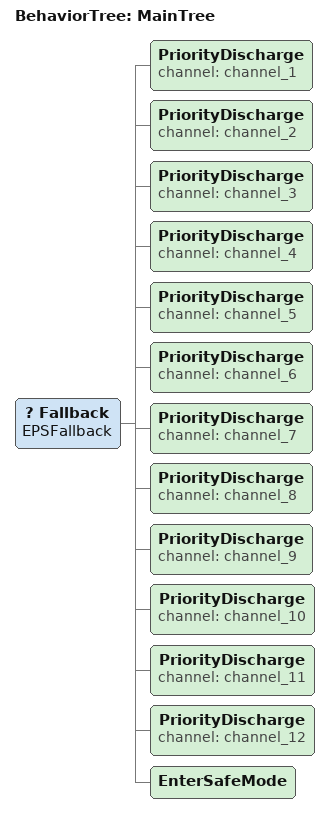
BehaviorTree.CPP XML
<root main_tree_to_execute="MainTree">
  <BehaviorTree ID="MainTree">
    <Fallback name="EPSFallback">
      <PriorityDischarge channel="channel_1"/>
      <PriorityDischarge channel="channel_2"/>
      <PriorityDischarge channel="channel_3"/>
      <PriorityDischarge channel="channel_4"/>
      <PriorityDischarge channel="channel_5"/>
      <PriorityDischarge channel="channel_6"/>
      <PriorityDischarge channel="channel_7"/>
      <PriorityDischarge channel="channel_8"/>
      <PriorityDischarge channel="channel_9"/>
      <PriorityDischarge channel="channel_10"/>
      <PriorityDischarge channel="channel_11"/>
      <PriorityDischarge channel="channel_12"/>
      <EnterSafeMode/>
    </Fallback>
  </BehaviorTree>
</root>
